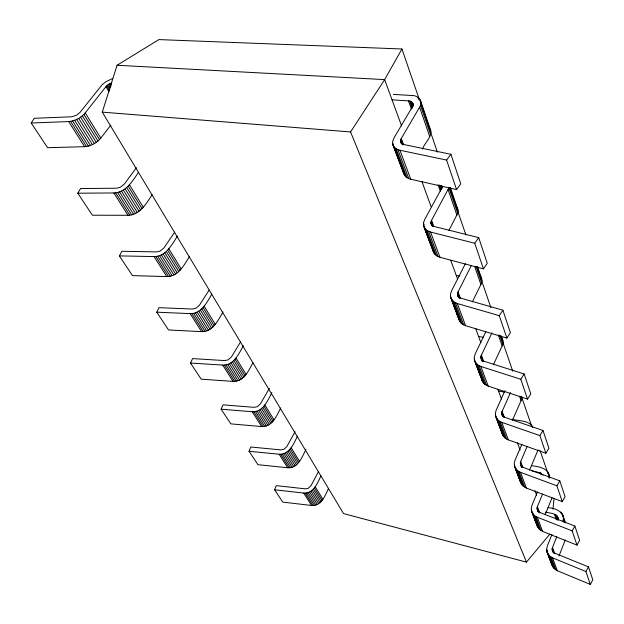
<?xml version="1.0" encoding="UTF-8"?>
<svg xmlns="http://www.w3.org/2000/svg" width="624" height="624" viewBox="0 0 624 624"><rect width="100%" height="100%" fill="white"/><g stroke="black" fill="none" stroke-linecap="round" stroke-linejoin="round"><path stroke-width="0.94" d="M471.393 265.442L458.024 291.938C456.542 294.403 458.203 297.656 460.957 298.202L502.905 310.198L510.409 332.693L506.883 338.107L465.613 325.705L462.197 324.043L459.857 321.508L450.77 297.82L450.427 294.458L451.503 290.963L465.364 263.71M431.777 225.607L430.934 222.979L431.551 220.327L448.913 187.824L457.712 213.361L448.921 230.428M431.106 223.805L432.705 225.802L434.522 226.582L478.709 237.619L487.266 263.289L483.436 268.866L440.006 257.299L436.426 255.7L434 253.188L423.758 226.465L423.47 223.08L424.679 219.515L441.308 189.01L441.893 187.138L441.597 185.414L442.237 187.231M401.404 143.762L400.569 141.133L401.287 138.45L419.585 107.234C423.704 101.595 417.854 94.965 411.692 95.495L393.354 94.388M400.725 141.952L402.363 143.902L404.274 144.628L450.918 154.284L460.777 183.846L456.589 189.595L410.779 179.236C407.815 178.565 404.836 176.779 403.814 173.768L392.87 144.854L392.652 141.469L394.025 137.857L412.402 106.759C414.469 103.958 411.575 100.62 408.486 100.877L392.051 99.84M562.817 521.344C566.335 512.429 554.97 507.772 547.973 507.757M552.958 509.184L554.018 498.568M548.941 478.062C550.672 468.569 538.301 466.424 531.664 465.73M553.34 552.973L552.193 549.783L552.248 548.231L556.756 536.656M512.522 420.046L521.087 400.702L521.89 397.184M552.38 550.54L553.699 552.466L555.11 553.316L588.487 566.888L592.8 579.821L590.281 584.415L557.341 570.726L553.465 567.879L547.084 552.279L546.632 549.221L547.295 546.133L551.944 534.464M537.904 511.54L537.124 507.39L542.529 494.068M493.568 364.322L502.141 345.922C503.42 343.223 503.318 339.846 501.446 337.436M521.157 466.417L520.408 462.244L527.179 446.285M472.282 301.977L480.901 284.528C482.274 281.822 482.258 278.359 480.308 275.933M502.554 416.286L501.712 413.735L501.829 412.058L510.51 392.59M481.759 360.266L480.909 357.661L481.049 355.961L491.969 332.795M457.712 213.361L457.954 209.711L456.464 206.567M422.518 149.003C424.632 142.584 432.916 136.64 430.349 129.207M557.669 520.096C559.712 513.263 549.081 513.131 545.282 512.086M549.939 534.05L526.461 562.123L343.551 513.591L102.281 112.133L117.078 65.263L158.894 39.585L401.942 48.992L419.359 99.629M559.01 555.968L565.289 539.908M328.497 488.397C325.338 495.3 321.196 506.446 311.555 505.471L282.773 502.109L274.599 489.793L276.237 485.628L305.292 488.842L308.217 488.303L311.009 485.69L318.568 471.416M545.173 514.683L552.014 497.827M537.514 491.915L531.968 505.307L531.25 508.482L531.687 511.602L538.613 528.575L542.63 531.445L576.974 545.103L579.641 540.361L574.883 526.087L540.072 512.569L538.606 511.711L537.241 509.753M305.986 449.311C302.312 456.581 298.046 468.624 287.687 467.75L257.938 464.693L249.038 451.277L250.809 447.01L280.847 449.896L283.889 449.311L286.829 446.62L295.066 431.707M529.511 470.192L538.099 449.881M521.945 444.194L515.026 460.184L514.238 463.437L514.66 466.627L520.627 482.383L522.21 485.176L526.391 488.062L562.247 501.61L565.094 496.712L559.806 480.862L523.435 467.501L521.914 466.643L520.502 464.662M280.691 408.002C276.822 415.483 272.111 427.3 261.628 426.559L230.849 423.868L221.114 409.196L223.033 404.843L254.124 407.324L257.291 406.692L260.395 403.915L269.389 388.354M505.034 390.585L496.205 410.046L495.339 413.384L495.745 416.637L503.045 435.661L505.237 438.188L508.365 439.904L545.867 453.235L548.909 448.172L543.005 430.474L504.941 417.386L503.35 416.536L501.899 414.531M252.977 362.677C248.867 370.383 243.695 381.982 233.056 381.389L201.178 379.158L190.484 363.035L192.582 358.597L224.78 360.586L228.088 359.884L231.371 357.022L240.724 341.648M485.807 331.773L475.168 354.011L474.209 357.427L474.583 360.734L482.703 381.896L484.965 384.431L488.233 386.131L527.53 399.095L530.798 393.861L524.168 373.987L484.247 361.327L482.594 360.493L481.096 358.472M223.002 311.922C218.338 319.972 212.792 332.03 201.583 331.64L168.542 329.971L156.741 312.187L159.034 307.663L192.426 309.044L195.874 308.272L199.36 305.308L209.141 290.105M274.599 489.793L303.701 493.061C313.451 494.005 317.694 482.804 320.931 475.816M189.571 256.246C184.408 264.592 178.363 276.728 166.748 276.572L132.467 275.613L119.379 255.887L121.906 251.285L156.554 251.901L160.165 251.051L163.878 247.985L174.712 232.175M249.038 451.277L279.131 454.217C289.388 455.052 293.865 443.321 297.515 436.02M590.281 584.415L585.92 571.537L588.487 566.888M401.942 48.992L384.657 79.607L350.563 131.945L526.461 562.123M576.974 545.103L572.153 530.884L574.883 526.087M221.114 409.196L252.252 411.739C263.047 412.433 267.805 400.21 271.916 392.582M562.247 501.61L556.897 485.823L559.806 480.862M152.123 194.727C146.484 203.307 139.838 215.163 127.982 215.296L92.383 215.21L77.789 193.206L80.582 188.542L116.579 188.214L120.362 187.262L124.332 184.096L136.367 167.708M190.484 363.035L222.745 365.095C233.704 365.617 238.953 353.621 243.321 345.766M545.867 453.235L539.893 435.599L543.005 430.474M527.53 399.095L520.822 379.275L524.168 373.987M156.741 312.187L190.195 313.63C201.349 313.958 207.106 302.195 211.809 294.115M110.822 125.096L100.784 138.146C96.829 142.974 90.854 146.289 84.583 146.695L47.588 147.701L31.2 123.006L34.312 118.287L71.729 116.774L76.713 115.175L79.981 112.437L102.157 84.716L105.768 81.806L112.242 78.694M506.883 338.107L499.278 315.666L502.905 310.198M119.379 255.887L154.097 256.573C165.851 256.636 172.076 244.475 177.434 236.036M483.436 268.866L474.763 243.251L478.709 237.619M77.789 193.206L113.849 192.956C125.853 192.699 132.709 180.843 138.567 172.169M456.589 189.595L446.597 160.079L450.918 154.284M31.2 123.006L68.687 121.571C75.075 121.079 81.136 117.725 85.238 112.858L105.963 86.642L108.482 84.388L111.735 82.828M117.078 65.263L384.657 79.607L401.614 125.993M102.281 112.133L350.563 131.945M456.269 275.465L459.911 275.98M478.585 336.484L483.21 337.264M498.521 391.022L504.208 392.114M512.312 419.172C518.778 421.512 528.832 419.773 532.6 427.027M392.87 144.854C393.9 147.888 396.942 149.62 399.929 150.244L446.597 160.079M532.093 470.917L540.579 472.898L543.067 475.215M423.758 226.465L426.917 230.482L430.552 232.05L474.763 243.251M450.77 297.82L453.835 301.868L457.306 303.514L499.278 315.666M474.583 360.734L477.563 364.79L480.878 366.475L520.822 379.275M495.745 416.637L498.631 420.662L501.797 422.37L539.893 435.599M514.66 466.627L517.46 470.613L520.502 472.329L556.897 485.823M531.687 511.602L534.394 515.525L537.319 517.249L572.153 530.884M547.084 552.279L549.713 556.14L552.521 557.848L585.92 571.537M68.687 121.571L84.583 146.695M113.849 192.956L127.982 215.296M154.097 256.573L166.748 276.572M190.195 313.63L201.583 331.64M222.745 365.095L233.056 381.389M252.252 411.739L261.628 426.559M279.131 454.217L287.687 467.75M303.701 493.061L311.555 505.471M70.574 121.376L86.44 146.523M115.658 192.824L129.769 215.186M155.828 256.487L168.464 276.502M191.857 313.583L203.229 331.601M224.351 365.079L234.64 381.381M253.796 411.746L263.156 426.574M280.613 454.249L289.162 467.789M305.136 493.108L312.975 505.526M72.571 120.947L88.405 146.117M117.562 192.449L131.641 214.835M157.646 256.168L170.251 276.198M193.596 313.31L204.945 331.336M226.013 364.829L236.285 381.147M255.403 411.536L264.732 426.371M282.157 454.061L290.683 467.61M306.618 492.944L314.434 505.37M76.682 119.426L92.438 144.635M121.446 191.045L135.463 213.463M161.343 254.865L173.885 274.927M197.114 312.094L208.4 330.151M229.367 363.691L239.585 380.032M258.609 410.467L267.899 425.326M285.23 453.055L293.709 466.619M309.566 491.993L317.343 504.434M74.623 120.292L90.418 145.478M119.504 191.857L133.552 214.25M159.502 255.622L172.076 275.668M195.367 312.803L206.684 330.853M227.705 364.369L237.947 380.695M257.018 411.107L266.331 425.95M283.709 453.656L292.211 467.22M308.108 492.57L315.908 505.003M78.686 118.365L94.403 143.598M123.334 190.047L137.311 212.48M163.121 253.913L175.633 273.991M198.799 311.181L210.062 329.254M230.974 362.825L241.16 379.181M260.13 409.633L269.396 424.507M286.681 452.26L295.144 465.839M310.963 491.228L318.716 503.677M80.59 117.148L96.268 142.397M125.12 188.877L139.058 211.325M164.798 252.79L177.271 272.883M200.382 310.105L211.606 328.193M232.463 361.787L242.627 378.16M261.55 408.634L270.793 423.517M288.031 451.292L296.47 464.88M312.25 490.292L319.979 502.757M82.352 115.799L97.976 141.063M126.758 187.574L140.657 210.038M166.327 251.527L178.768 271.635M201.817 308.88L213.01 326.984M233.821 360.61L243.953 376.99M262.829 407.488L272.041 422.386M289.24 450.185L297.656 463.788M313.396 489.224L321.11 501.696M83.912 114.364L99.497 139.636M128.201 186.17L142.061 208.642M167.669 250.162L180.079 270.278M203.065 307.554L214.235 325.666M234.991 359.315L245.099 375.703M263.929 406.232L273.117 421.138M290.277 448.96L298.678 462.571M314.379 488.03L322.078 500.51M85.238 112.858L100.784 138.146M129.41 184.696L143.239 207.184M168.784 248.719L181.163 268.85M204.103 306.142L215.249 324.269M235.95 357.942L246.035 374.345M264.826 404.89L273.998 419.812M291.119 447.65L299.497 461.276M315.167 486.759L322.85 499.247M107.523 85.09L109.918 89.185M106.673 85.847L109.551 90.769M105.963 86.642L108.849 91.564M109.528 83.764L110.963 86.221M108.482 84.388L110.401 87.664M110.627 83.242L111.579 84.88M396.115 148.785L407.035 177.739M426.917 230.482L436.426 255.7M453.835 301.868L462.197 324.043M477.563 364.79L484.965 384.431M498.631 420.662L505.237 438.188M517.46 470.613L523.396 486.346M534.394 515.525L539.752 529.729M549.713 556.14L554.564 569.018M423.47 223.08L424.148 224.882M546.632 549.221L547.607 551.811M549.237 556.117L550.212 558.706M394.672 147.677L405.608 176.615M425.529 229.336L435.053 254.545M452.494 300.698L460.871 322.865M476.268 363.613L483.694 383.253M497.383 419.484L504.013 437.011M516.266 469.443L522.21 485.176M533.239 514.371L538.613 528.575M548.597 554.993L553.465 567.879M392.558 143.216L403.494 172.123M423.423 224.812L432.619 249.124M450.419 296.174L459.163 319.987M474.224 359.12L481.322 377.887M495.378 415.038L502.382 434.179M514.301 465.059L520.627 482.383M531.32 510.065L537.069 525.821M546.718 550.774L551.967 565.18M393.58 146.359L404.524 175.282M424.468 227.978L434 253.188M451.464 299.333L459.857 321.508M475.27 362.248L482.703 381.896M496.415 418.135L503.045 435.661M515.323 468.101L521.282 483.842M532.334 513.053L537.709 527.264M547.708 553.699L552.591 566.592M397.886 149.651L408.775 178.62M428.61 231.395L438.095 256.628M455.45 302.812L463.788 324.995M479.107 365.75L486.494 385.398M500.113 421.637L506.704 439.163M518.887 471.58L524.8 487.313M535.766 516.493L541.102 530.696M551.031 557.099L555.867 569.977M399.929 150.244L410.779 179.236M430.552 232.05L440.006 257.299M457.306 303.514L465.613 325.705M480.878 366.475L488.233 386.131M501.797 422.37L508.365 439.904M520.502 472.329L526.391 488.062M537.319 517.249L542.63 531.445M552.521 557.848L557.341 570.726M400.569 141.133L401.575 143.848M430.934 222.979L431.941 225.693M457.493 294.551L458.156 296.33M480.909 357.661L482.243 361.249M501.712 413.735L502.367 415.49M520.322 463.874L521.625 467.384M537.061 508.989L538.052 511.664M552.193 549.783L552.833 551.515M457.673 295.37L458.328 297.149M401.287 138.45L403.627 144.791M431.551 220.327L433.891 226.652M458.024 291.938L460.325 298.171M481.369 355.103L483.694 361.382M502.117 411.232L504.395 417.394M520.673 461.432L522.951 467.587M537.373 506.602L539.682 512.85M552.474 547.459L554.713 553.511M400.85 139.355L402.862 144.791M431.161 221.216L433.165 226.637M457.673 292.812L459.646 298.155M481.049 355.961L483.046 361.335M501.829 412.058L503.779 417.347M520.408 462.244L522.358 467.516M537.124 507.39L539.105 512.749M552.248 548.231L554.167 553.41M400.608 140.26L401.95 143.879M430.958 222.113L432.627 226.629M457.493 293.693L459.139 298.139M480.893 356.819L482.555 361.296M501.688 412.901L502.991 416.426M520.283 463.063L521.914 467.454M537.014 508.193L538.34 511.758M552.154 549.011L553.433 552.458M421.886 181.436L431.137 206.723M450.715 260.27L457.61 279.115M475.613 328.349L480.878 342.755M497.874 389.243L501.462 399.048M517.444 442.767L520.088 449.99M534.971 490.69L536.617 495.199M408.486 100.877L411.372 109.052M438.11 184.813L440.357 191.17M554.385 514.277L556.257 519.574M412.308 102.43L413.267 105.16M441.441 185.585L442.081 187.403M557.248 516.134L558.168 518.786M411.614 101.829L413.205 106.369M441.09 185.866L442.042 188.588M556.694 515.502L558.246 519.917M410.725 101.353L412.643 106.805M440.24 185.367L441.511 189.002M556.023 514.972L557.575 519.386M409.672 101.033L412.23 108.303M439.234 185.008L440.833 189.556M540.579 472.898L541.219 474.716M555.251 514.558L557.107 519.854M412.792 103.155L413.431 104.972M557.653 516.851L558.269 518.614M420.475 105.316L430.537 134.519M476.018 266.471L481.603 282.688M499.645 335.033L502.78 344.128M520.751 396.263L521.672 398.947M563.293 519.706L564.205 522.35M419.585 107.234L429.679 136.43M448.11 189.712L456.94 215.233M474.677 266.518L480.901 284.528M498.365 335.018L502.141 345.922M519.542 396.232L521.087 400.702M420.326 100.019L430.88 130.861M450.434 187.816L457.954 209.711M477.438 266.464L481.775 279.084M501.322 336.024L502.882 340.579M548.418 473.109L549.978 477.664M562.747 514.855L565.484 522.818M419.351 98.576L430.942 132.647M449.896 187.785L458.055 211.505M476.939 266.44L481.9 280.855M500.838 335.954L503.03 342.326M531.734 425.56L532.35 427.354M547.576 471.658L549.767 478.039M561.935 513.427L564.954 522.46M430.763 132.779L437.416 152.116M450.715 190.78L451.667 193.541M457.681 211.037L465.917 234.975M481.432 280.09L490.94 307.71M502.655 341.78L512.788 371.241M521.656 397.02L531.788 426.488M540.025 450.427L547.942 473.444M417.947 97.367L418.571 99.193M560.836 512.164L561.444 513.934M481.666 378.776L482.024 380.39M432.962 250.021L433.298 251.667"/></g></svg>
